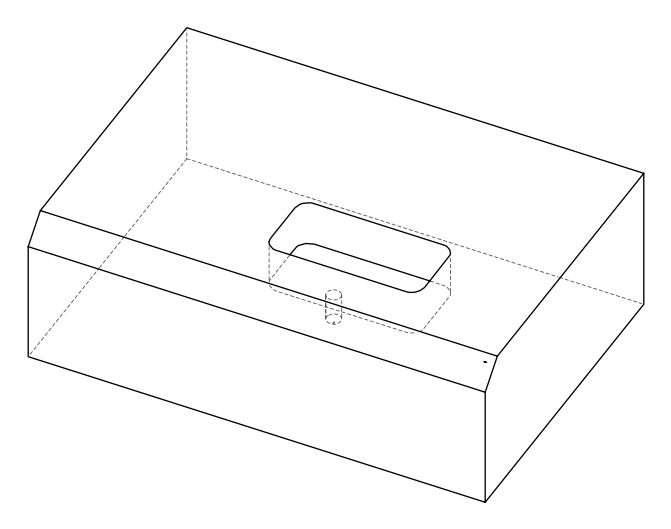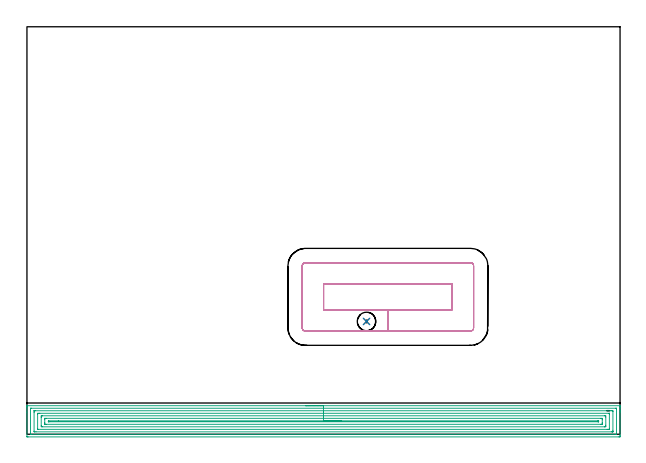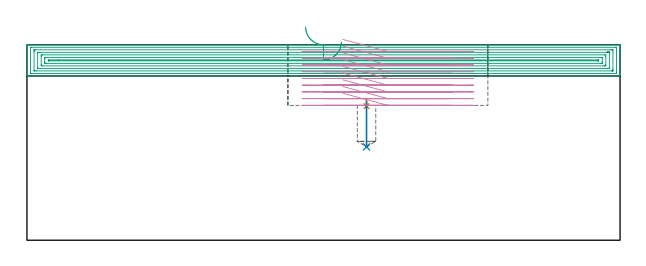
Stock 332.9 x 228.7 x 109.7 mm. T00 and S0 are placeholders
(PLAN: 4 operations, 3 tool changes, 28.1 min)
(1 SPOT_DRILL | STEP1POCKET | NXT0321_9005460120000 | 0.04 min | 3732 mm3)
(2 DRILL_BLIND_HOLE_INTO_CENTER | STEP1POCKET | UGT0301_217 | 0.11 min | 1860 mm3)
(3 AREA_MILL | FG_CHAMFER_SURFACE | UGT0205_001 | 18.86 min | 50973 mm3)
(4 MILL_RECTANGULAR_POCKET | POCKET_RECTANGULAR_STRAIGHT | NXT0201_012 | Follow Part, ap 4, ae 75% | 9.11 min | 200956 mm3)
(TOOL NXT0321_9005460120000 | NC Spot Drill, 142deg, 12mm, Carbide, Uncoated | D12 PA142 FL30 Z2)
(TOOL UGT0301_217 | Twist Drill 10.4 mm | D10.4 PA118 FL82 Z2)
(TOOL UGT0205_001 | Chamfer Mill 20 x 3 x 45 deg. | D20 FL50 Z2)
(TOOL NXT0201_012 | ENDMILL 16mm [2P460-1600-NA 1630] | D16 FL38 Z6)
(OP 1 SPOT_DRILL)
G17 G21 G94 G90
T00 M6
G54
G17 G0 G90 X190.6 Y63.3 S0 M3
G43 Z119.7 H0
G94 G81 G98 Z75.252 F250. R78.7
G80
M5
M2
(OP 2 DRILL_BLIND_HOLE_INTO_CENTER)
G17 G21 G94 G90
T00 M6
G54
G17 G0 G90 X190.6 Y63.3 S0 M3
G43 Z119.7 H0
G94 G81 G98 Z52.4 F250. R77.7
G80
M5
M2
(OP 3 AREA_MILL)
G17 G21 G94 G90
T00 M6
G54
G17 G0 G90 X156.45 Y16. S1061 M3
G43 Z119.7 H0
G94 G1 X156.488 Z118.828 F250.
X156.602 Z117.963
X156.791 Z117.112
X157.053 Z116.28
X157.387 Z115.474
X157.79 Z114.7
X158.258 Z113.964
X158.79 Z113.272
X159.379 Z112.629
X160.022 Z112.039
X160.714 Z111.508
X161.45 Z111.04
X162.224 Z110.637
X163.03 Z110.303
X163.862 Z110.041
X164.714 Z109.852
X165.578 Z109.738
X166.45 Z109.7
X332.721
X332.89 Y15.998 Z109.689
X332.897 Y15.839 Z109.532
X332.9 Y15.674 Z109.374
Y15.419 Z109.119
Y14.715 Z108.41
Y13.485 Z107.182
Y12.959 Z106.653
Y12.343 Z106.039
Y-0.83 Z92.867
X332.896 Y-1.093 Z92.604
X332.89 Y-1.492 Z92.205
X332.684 Y-1.496 Z92.202
X332.274 Y-1.5 Z92.2
X0.626
X0.141 Y-1.495 Z92.203
X0.01 Y-1.492 Z92.206
X0. Y-1.356 Z92.341
Y12.343 Z106.039
Y14.715 Z108.41
Y15.419 Z109.119
Y15.674 Z109.374
X0.003 Y15.839 Z109.532
X0.01 Y15.998 Z109.689
X0.179 Y16. Z109.7
X166.45
Y14.586 Z108.286
X330.486 Y14.585 Z108.285
X330.619 Y14.584 Z108.284
X330.848 Y14.579 Z108.279
X330.891 Y14.573 Z108.273
X330.895 Y14.542 Z108.242
X330.898 Y14.508 Z108.208
X330.9 Y14.309 Z108.009
X330.899 Y0.121 Z93.821
X330.896 Y0.013 Z93.713
X330.89 Y-0.059 Z93.641
X330.883 Y-0.079 Z93.621
X330.866 Y-0.081 Z93.619
X330.486 Y-0.085 Z93.615
X330.354 Y-0.086 Z93.614
X2.414 Y-0.085 Z93.615
X2.281 Y-0.084 Z93.616
X2.052 Y-0.079 Z93.621
X2.009 Y-0.073 Z93.627
X2.005 Y-0.042 Z93.658
X2.002 Y-0.008 Z93.692
X2. Y0.191 Z93.891
X2.001 Y14.379 Z108.079
X2.004 Y14.487 Z108.187
X2.01 Y14.559 Z108.259
X2.017 Y14.579 Z108.279
X2.034 Y14.581 Z108.281
X2.414 Y14.585 Z108.285
X2.546 Y14.586 Z108.286
X166.45
Y13.171 Z106.871
X327.804
X328.485 Y13.168 Z106.868
X328.698 Y13.164 Z106.864
X328.89 Y13.15 Z106.85
X328.895 Y12.959 Z106.659
X328.899 Y12.761 Z106.461
X328.9 Y2.222 Z95.922
X328.896 Y1.541 Z95.241
X328.894 Y1.349 Z95.049
X328.882 Y1.335 Z95.035
X328.86 Y1.332 Z95.032
X328.806 Y1.33 Z95.03
X328.698 Y1.329 Z95.029
X328.021 Y1.328 Z95.028
X5.096 Y1.329 Z95.029
X4.415 Y1.332 Z95.032
X4.202 Y1.336 Z95.036
X4.01 Y1.35 Z95.05
X4.004 Y1.541 Z95.241
X4.001 Y1.739 Z95.439
X4. Y12.279 Z105.979
X4.004 Y12.959 Z106.659
X4.006 Y13.151 Z106.851
X4.018 Y13.165 Z106.865
X4.04 Y13.168 Z106.868
X4.094 Y13.17 Z106.87
X4.202 Y13.171 Z106.871
X4.879 Y13.172 Z106.872
X166.45 Y13.171 Z106.871
Y11.757 Z105.457
X326.754
X326.831 Y11.756 Z105.456
X326.866 Y11.754 Z105.454
X326.883 Y11.751 Z105.451
X326.89 Y11.74 Z105.44
X326.894 Y11.636 Z105.336
X326.9 Y11.212 Z104.912
Y3.308 Z97.008
X326.893 Y2.864 Z96.564
X326.89 Y2.762 Z96.462
X326.769 Y2.75 Z96.45
X326.578 Y2.746 Z96.446
X326.016 Y2.743 Z96.443
X325.687
X6.146
X6.069 Y2.744 Z96.444
X6.034 Y2.746 Z96.446
X6.017 Y2.749 Z96.449
X6.01 Y2.76 Z96.46
X6.006 Y2.864 Z96.564
X6. Y3.288 Z96.988
Y11.192 Z104.892
X6.007 Y11.636 Z105.336
X6.01 Y11.739 Z105.439
X6.131 Y11.75 Z105.45
X6.322 Y11.754 Z105.454
X6.884 Y11.757 Z105.457
X7.213
X166.45
Y10.343 Z104.043
X324.228 Y10.342 Z104.042
X324.89 Y10.324 Z104.024
X324.899 Y9.665 Z103.365
Y5.054 Z98.754
X324.897 Y4.398 Z98.098
X324.89 Y4.176 Z97.876
X324.248 Y4.157 Z97.857
X324.228
X8.671 Y4.158 Z97.858
X8.01 Y4.176 Z97.876
X8.001 Y4.835 Z98.535
X8. Y9.446 Z103.146
X8.003 Y10.102 Z103.802
X8.01 Y10.324 Z104.024
X8.652 Y10.343 Z104.043
X8.671
X166.45
Y8.929 Z102.629
X322.073 Y8.928 Z102.628
X322.441 Y8.926 Z102.626
X322.808 Y8.922 Z102.622
X322.89 Y8.912 Z102.612
X322.895 Y8.838 Z102.538
X322.898 Y8.718 Z102.418
X322.899 Y8.567 Z102.267
X322.9 Y8.116 Z101.816
Y6.36 Z100.06
X322.899 Y5.933 Z99.633
X322.895 Y5.707 Z99.407
X322.89 Y5.595 Z99.295
X322.885 Y5.578 Z99.278
X322.86 Y5.575 Z99.275
X322.807 Y5.573 Z99.273
X322.441 Y5.571 Z99.271
X321.915
X10.827 Y5.572 Z99.272
X10.459 Y5.574 Z99.274
X10.092 Y5.578 Z99.278
X10.01 Y5.588 Z99.288
X10.005 Y5.662 Z99.362
X10.002 Y5.782 Z99.482
X10. Y5.933 Z99.633
Y6.384 Z100.084
Y8.14 Z101.84
X10.001 Y8.567 Z102.267
X10.005 Y8.793 Z102.493
X10.01 Y8.905 Z102.605
X10.015 Y8.922 Z102.622
X10.04 Y8.925 Z102.625
X10.093 Y8.927 Z102.627
X10.459 Y8.929 Z102.629
X10.985
X166.45
Y7.515 Z101.215
X320.475 Y7.514 Z101.214
X320.653 Y7.513 Z101.213
X320.836 Y7.509 Z101.209
X320.891 Y7.505 Z101.205
X320.894 Y7.49 Z101.19
X320.898 Y7.448 Z101.148
X320.893 Y7.129 Z100.829
X320.89 Y7.009 Z100.709
X320.881 Y6.992 Z100.692
X320.854 Y6.99 Z100.69
X320.787 Y6.987 Z100.687
X320.653 Y6.986 Z100.686
X320.475 Y6.985 Z100.685
X12.786 Y6.986 Z100.686
X12.247 Y6.988 Z100.688
X12.064 Y6.991 Z100.691
X12.009 Y6.995 Z100.695
X12.006 Y7.01 Z100.71
X12.002 Y7.052 Z100.752
X12.006 Y7.119 Z100.819
X12.036 Y7.508 Z101.208
X12.192 Y7.513 Z101.213
X12.247 Y7.514 Z101.214
X17.76 Y7.515 Z101.215
X166.45
X167.322 Z101.253
X168.186 Z101.367
X169.038 Z101.555
X169.87 Z101.818
X170.676 Z102.152
X171.45 Z102.554
X172.186 Z103.023
X172.878 Z103.554
X173.521 Z104.144
X174.11 Z104.787
X174.642 Z105.479
X175.11 Z106.215
X175.513 Z106.988
X175.847 Z107.794
X176.109 Z108.626
X176.298 Z109.478
X176.412 Z110.343
X176.45 Z111.215
G0 Z119.7
M5
M2
(OP 4 MILL_RECTANGULAR_POCKET)
G17 G21 G94 G90
T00 M6
G54
G17 G0 G90 X177.305 Y69.9 S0 M3
G43 Z119.7 H1
Z112.7
G94 G1 X202.6 Z105.922 F250.
X238.7 F500.
Y84.3
X166.5
Y69.9
X202.6
Y57.9
X248.9
G3 X250.7 Y59.7 R1.8
G1 Y94.5
G3 X248.9 Y96.3 R1.8
G1 X156.3
G3 X154.5 Y94.5 R1.8
G1 Y59.7
G3 X156.3 Y57.9 R1.8
G1 X202.6
X203.6
G0 X177.305 Y69.9 Z108.922
G1 X202.6 Z102.144 F250.
X238.7 F500.
Y84.3
X166.5
Y69.9
X202.6
Y57.9
X248.9
G3 X250.7 Y59.7 R1.8
G1 Y94.5
G3 X248.9 Y96.3 R1.8
G1 X156.3
G3 X154.5 Y94.5 R1.8
G1 Y59.7
G3 X156.3 Y57.9 R1.8
G1 X202.6
X203.6
G0 X177.305 Y69.9 Z105.144
G1 X202.6 Z98.367 F250.
X238.7 F500.
Y84.3
X166.5
Y69.9
X202.6
Y57.9
X248.9
G3 X250.7 Y59.7 R1.8
G1 Y94.5
G3 X248.9 Y96.3 R1.8
G1 X156.3
G3 X154.5 Y94.5 R1.8
G1 Y59.7
G3 X156.3 Y57.9 R1.8
G1 X202.6
X203.6
G0 X177.305 Y69.9 Z101.367
G1 X202.6 Z94.589 F250.
X238.7 F500.
Y84.3
X166.5
Y69.9
X202.6
Y57.9
X248.9
G3 X250.7 Y59.7 R1.8
G1 Y94.5
G3 X248.9 Y96.3 R1.8
G1 X156.3
G3 X154.5 Y94.5 R1.8
G1 Y59.7
G3 X156.3 Y57.9 R1.8
G1 X202.6
X203.6
G0 X177.305 Y69.9 Z97.589
G1 X202.6 Z90.811 F250.
X238.7 F500.
Y84.3
X166.5
Y69.9
X202.6
Y57.9
X248.9
G3 X250.7 Y59.7 R1.8
G1 Y94.5
G3 X248.9 Y96.3 R1.8
G1 X156.3
G3 X154.5 Y94.5 R1.8
G1 Y59.7
G3 X156.3 Y57.9 R1.8
G1 X202.6
X203.6
G0 X177.305 Y69.9 Z93.811
G1 X202.6 Z87.033 F250.
X238.7 F500.
Y84.3
X166.5
Y69.9
X202.6
Y57.9
X248.9
G3 X250.7 Y59.7 R1.8
G1 Y94.5
G3 X248.9 Y96.3 R1.8
G1 X156.3
G3 X154.5 Y94.5 R1.8
G1 Y59.7
G3 X156.3 Y57.9 R1.8
G1 X202.6
X203.6
G0 X177.305 Y69.9 Z90.033
G1 X202.6 Z83.256 F250.
X238.7 F500.
Y84.3
X166.5
Y69.9
X202.6
Y57.9
X248.9
G3 X250.7 Y59.7 R1.8
G1 Y94.5
G3 X248.9 Y96.3 R1.8
G1 X156.3
G3 X154.5 Y94.5 R1.8
G1 Y59.7
G3 X156.3 Y57.9 R1.8
G1 X202.6
X203.6
G0 X177.305 Y69.9 Z86.256
G1 X202.6 Z79.478 F250.
X238.7 F500.
Y84.3
X166.5
Y69.9
X202.6
Y57.9
X248.9
G3 X250.7 Y59.7 R1.8
G1 Y94.5
G3 X248.9 Y96.3 R1.8
G1 X156.3
G3 X154.5 Y94.5 R1.8
G1 Y59.7
G3 X156.3 Y57.9 R1.8
G1 X202.6
X203.6
G0 X177.305 Y69.9 Z82.478
G1 X202.6 Z75.7 F250.
X238.7 F500.
Y84.3
X166.5
Y69.9
X202.6
Y57.9
X248.9
G3 X250.7 Y59.7 R1.8
G1 Y94.5
G3 X248.9 Y96.3 R1.8
G1 X156.3
G3 X154.5 Y94.5 R1.8
G1 Y59.7
G3 X156.3 Y57.9 R1.8
G1 X202.6
X203.6
G0 Z119.7
M5
M2
